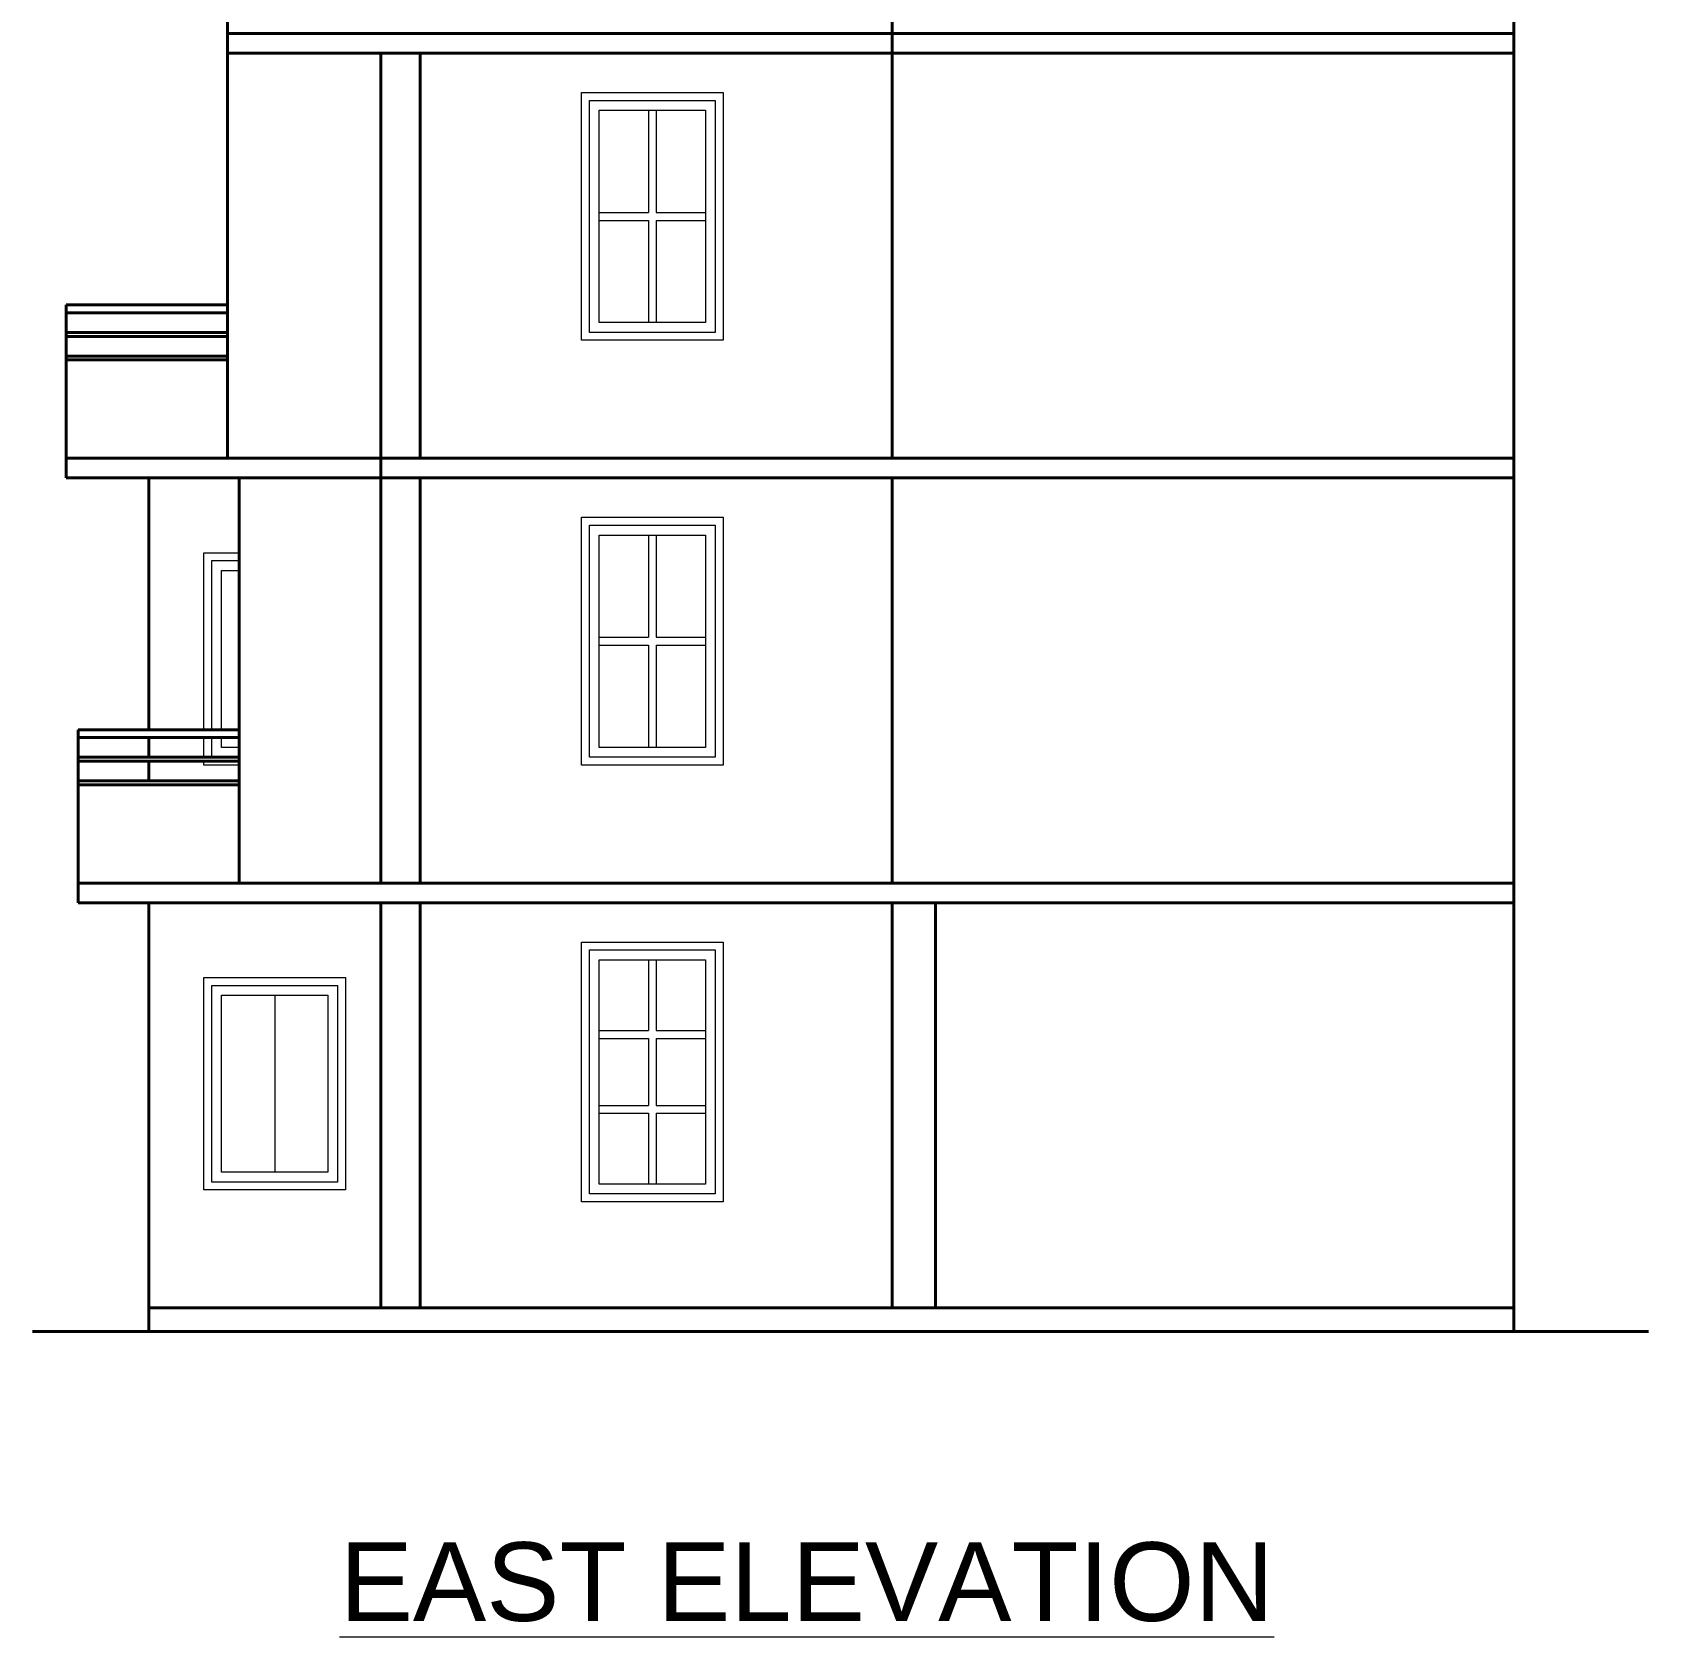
# Model space of a CAD drawing. Header units: inches. Extents: x 160056 to 168773, y -25300 to -22134.
# Drawn here: x 166461 to 166871.9, y -24393.3 to -23985.5 of the extents above; entities that cross this region are included whole.
import ezdxf

# ---------------------------------------------------------------- set-up
doc = ezdxf.new("R2010")
doc.units = ezdxf.units.IN
doc.header["$LTSCALE"] = 0.5
doc.header["$MEASUREMENT"] = 0
for name, color, linetype, lineweight in [('Text-100.w', 254, 'Continuous', 9), ('wall', 1, 'Continuous', 40), ('window', 4, 'Continuous', 13)]:
    doc.layers.add(name, color=color, linetype=linetype, lineweight=lineweight)
doc.styles.add('arial', font='arial.ttf')

msp = doc.modelspace()

# ---------------------------------------------------------------- linework, layer by layer
at = {"layer": 'wall'}
for p, q in [((166510.62, -23946.76), (166510.62, -23990.76)), ((166679.62, -23990.76), (166679.62, -23949.76)), ((166837.62, -23946.76), (166837.62, -24315.76)), ((166510.62, -23985.76), (166837.62, -23985.76)), ((166510.62, -23990.76), (166837.62, -23990.76)), ((166510.62, -23990.76), (166510.62, -24093.76)), ((166549.62, -23990.76), (166549.62, -24098.76)), ((166559.62, -24093.76), (166559.62, -23990.76)), ((166679.62, -23990.76), (166679.62, -24093.76)), ((166469.62, -24098.76), (166469.62, -24054.76)), ((166469.62, -24054.76), (166510.62, -24054.76)), ((166469.62, -24056.76), (166510.62, -24056.76)), ((166469.62, -24061.76), (166510.62, -24061.76)), ((166469.62, -24062.76), (166510.62, -24062.76)), ((166469.62, -24067.76), (166510.62, -24067.76)), ((166469.62, -24068.76), (166510.62, -24068.76)), ((166469.62, -24093.76), (166837.62, -24093.76)), ((166549.62, -24201.76), (166549.62, -24094.76)), ((166469.62, -24098.76), (166837.62, -24098.76)), ((166490.62, -24098.76), (166490.62, -24162.76)), ((166513.62, -24098.76), (166513.62, -24201.76)), ((166559.62, -24201.76), (166559.62, -24098.76)), ((166679.62, -24098.76), (166679.62, -24201.76)), ((166472.62, -24206.76), (166472.62, -24162.76)), ((166472.62, -24162.76), (166513.62, -24162.76)), ((166472.62, -24164.76), (166513.62, -24164.76)), ((166490.62, -24164.76), (166490.62, -24169.76)), ((166472.62, -24169.76), (166513.62, -24169.76)), ((166472.62, -24170.76), (166513.62, -24170.76)), ((166490.62, -24170.76), (166490.62, -24175.76)), ((166472.62, -24175.76), (166513.62, -24175.76)), ((166472.62, -24176.76), (166513.62, -24176.76)), ((166472.62, -24201.76), (166837.62, -24201.76)), ((166472.62, -24206.76), (166837.62, -24206.76)), ((166490.62, -24315.76), (166490.62, -24206.76)), ((166490.62, -24206.76), (166490.62, -24315.76)), ((166549.62, -24309.76), (166549.62, -24206.76)), ((166559.62, -24206.76), (166559.62, -24309.76)), ((166679.62, -24206.76), (166679.62, -24309.76)), ((166690.62, -24206.76), (166690.62, -24309.76)), ((166490.62, -24309.76), (166837.62, -24309.76)), ((166490.62, -24309.76), (166490.62, -24315.76)), ((166461.01, -24315.76), (166871.88, -24315.76))]:
    msp.add_line(p, q, dxfattribs=at)
at = {"layer": 'window'}
for p, q in [((166600.62, -24000.76), (166636.62, -24000.76)), ((166600.62, -24063.76), (166600.62, -24000.76)), ((166602.62, -24002.76), (166634.62, -24002.76)), ((166602.62, -24061.76), (166602.62, -24002.76)), ((166634.62, -24002.76), (166634.62, -24061.76)), ((166636.62, -24000.76), (166636.62, -24063.76)), ((166605.12, -24059.26), (166605.12, -24005.26)), ((166605.12, -24005.26), (166632.12, -24005.26)), ((166617.62, -24005.26), (166617.62, -24031.26)), ((166619.62, -24005.26), (166619.62, -24031.26)), ((166632.12, -24005.26), (166632.12, -24059.26)), ((166605.12, -24031.26), (166617.62, -24031.26)), ((166619.62, -24031.26), (166632.12, -24031.26)), ((166605.12, -24033.26), (166617.62, -24033.26)), ((166617.62, -24033.26), (166617.62, -24059.26)), ((166619.62, -24033.26), (166619.62, -24059.26)), ((166619.62, -24033.26), (166632.12, -24033.26)), ((166632.12, -24059.26), (166605.12, -24059.26)), ((166636.62, -24063.76), (166600.62, -24063.76)), ((166634.62, -24061.76), (166602.62, -24061.76)), ((166600.62, -24108.76), (166636.62, -24108.76)), ((166600.62, -24171.76), (166600.62, -24108.76)), ((166636.62, -24108.76), (166636.62, -24171.76)), ((166602.62, -24110.76), (166634.62, -24110.76)), ((166602.62, -24169.76), (166602.62, -24110.76)), ((166605.12, -24167.26), (166605.12, -24113.26)), ((166605.12, -24113.26), (166632.12, -24113.26)), ((166617.62, -24113.26), (166617.62, -24139.26)), ((166619.62, -24113.26), (166619.62, -24139.26)), ((166632.12, -24113.26), (166632.12, -24167.26)), ((166634.62, -24110.76), (166634.62, -24169.76)), ((166504.62, -24117.76), (166513.62, -24117.76)), ((166504.62, -24162.76), (166504.62, -24117.76)), ((166506.62, -24119.76), (166513.62, -24119.76)), ((166506.62, -24162.76), (166506.62, -24119.76)), ((166509.12, -24162.76), (166509.12, -24122.26)), ((166509.12, -24122.26), (166513.62, -24122.26)), ((166605.12, -24139.26), (166617.62, -24139.26)), ((166605.12, -24141.26), (166617.62, -24141.26)), ((166617.62, -24141.26), (166617.62, -24167.26)), ((166619.62, -24139.26), (166632.12, -24139.26)), ((166619.62, -24141.26), (166619.62, -24167.26)), ((166619.62, -24141.26), (166632.12, -24141.26)), ((166504.62, -24169.76), (166504.62, -24164.76)), ((166506.62, -24169.76), (166506.62, -24164.76)), ((166509.12, -24167.26), (166509.12, -24164.76)), ((166513.62, -24167.26), (166509.12, -24167.26)), ((166632.12, -24167.26), (166605.12, -24167.26)), ((166504.62, -24171.76), (166504.62, -24170.76)), ((166513.62, -24171.76), (166504.62, -24171.76)), ((166513.62, -24169.76), (166506.62, -24169.76)), ((166636.62, -24171.76), (166600.62, -24171.76)), ((166634.62, -24169.76), (166602.62, -24169.76)), ((166600.62, -24216.76), (166636.62, -24216.76)), ((166600.62, -24282.76), (166600.62, -24216.76)), ((166636.62, -24216.76), (166636.62, -24282.76)), ((166602.62, -24218.76), (166634.62, -24218.76)), ((166602.62, -24280.76), (166602.62, -24218.76)), ((166634.62, -24218.76), (166634.62, -24280.76)), ((166605.12, -24278.26), (166605.12, -24221.26)), ((166605.12, -24221.26), (166632.12, -24221.26)), ((166617.62, -24221.26), (166617.62, -24239.26)), ((166619.62, -24221.26), (166619.62, -24239.26)), ((166632.12, -24221.26), (166632.12, -24278.26)), ((166504.62, -24225.76), (166540.62, -24225.76)), ((166504.62, -24279.76), (166504.62, -24225.76)), ((166506.62, -24227.76), (166538.62, -24227.76)), ((166506.62, -24277.76), (166506.62, -24227.76)), ((166538.62, -24227.76), (166538.62, -24277.76)), ((166540.62, -24225.76), (166540.62, -24279.76)), ((166509.12, -24275.26), (166509.12, -24230.26)), ((166509.12, -24230.26), (166536.12, -24230.26)), ((166522.62, -24230.26), (166522.62, -24275.26)), ((166536.12, -24230.26), (166536.12, -24275.26)), ((166605.12, -24239.26), (166617.62, -24239.26)), ((166605.12, -24241.26), (166617.62, -24241.26)), ((166617.62, -24241.26), (166617.62, -24258.26)), ((166619.62, -24239.26), (166632.12, -24239.26)), ((166619.62, -24241.26), (166619.62, -24258.26)), ((166619.62, -24241.26), (166632.12, -24241.26)), ((166605.12, -24258.26), (166617.62, -24258.26)), ((166605.12, -24260.26), (166617.62, -24260.26)), ((166617.62, -24260.26), (166617.62, -24278.26)), ((166619.62, -24258.26), (166632.12, -24258.26)), ((166619.62, -24260.26), (166619.62, -24278.26)), ((166619.62, -24260.26), (166632.12, -24260.26)), ((166538.62, -24277.76), (166506.62, -24277.76)), ((166536.12, -24275.26), (166509.12, -24275.26)), ((166632.12, -24278.26), (166605.12, -24278.26)), ((166540.62, -24279.76), (166504.62, -24279.76)), ((166636.62, -24282.76), (166600.62, -24282.76)), ((166634.62, -24280.76), (166602.62, -24280.76))]:
    msp.add_line(p, q, dxfattribs=at)

# ---------------------------------------------------------------- texts
at = {"layer": 'Text-100.w', "insert": (166657.88, -24369.35), "char_height": 20, "attachment_point": 2, "style": 'arial'}
msp.add_mtext_dynamic_manual_height_columns('{\\LEAST ELEVATION}', width=940.9712, gutter_width=100, heights=[0], dxfattribs=at)

doc.saveas('drawing.dxf')
